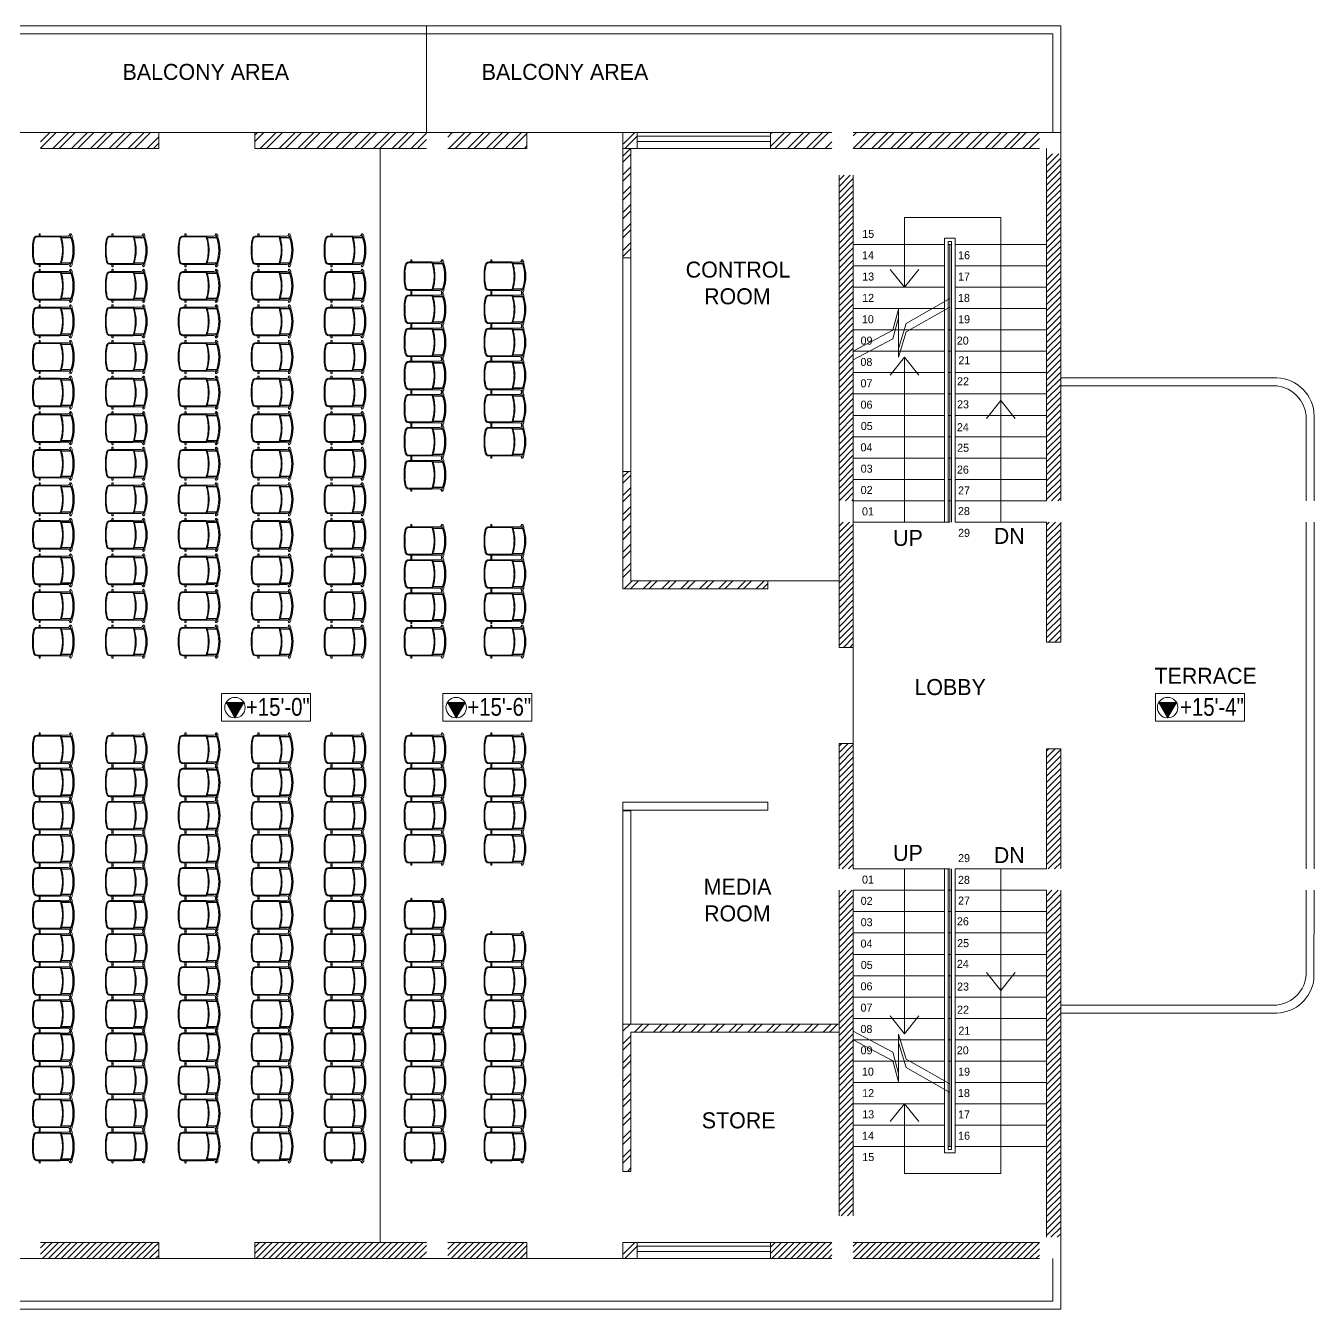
# Model space of a CAD drawing. Extents: x -95606 to 113309, y -42160 to -940.
# Drawn here: x -38401 to -37677, y -20162 to -19440 of the extents above; entities that cross this region are included whole.
import ezdxf

# ---------------------------------------------------------------- set-up
doc = ezdxf.new("R2010")
doc.units = 0
doc.header["$LTSCALE"] = 0.02
doc.header["$MEASUREMENT"] = 0
for name, color, linetype, lineweight in [('Hatch', 252, 'CONTINUOUS', 9), ('RBH DIMENSIONS', 8, 'CONTINUOUS', 15), ('RBH-FURNITURE', 112, 'CONTINUOUS', 15)]:
    doc.layers.add(name, color=color, linetype=linetype, lineweight=lineweight)
doc.styles.add('RBH-225', font='ARIALN.TTF', dxfattribs={"height": 225})
doc.styles.add('RBH-TEXT', font='ARIALN.TTF', dxfattribs={"height": 175})
pattern_1 = [(45, (-39005.208, -20054.234), (-5.3033, 5.3033), []), (45, (-39001.6726, -20054.234), (-5.3033, 5.3033), [])]
pattern_2 = [(45, (-39040.458, -20054.234), (-5.3033, 5.3033), []), (45, (-39036.9226, -20054.234), (-5.3033, 5.3033), [])]
pattern_3 = [(45, (-408331.8298, -522238.5927), (-1.767766953, 1.767766953), [])]
pattern_4 = [(45, (-408331.8298, -520874.7053), (-1.767766953, 1.767766953), [])]
pattern_5 = [(45, (-39005.208, -20678.234), (-5.3033, 5.3033), []), (45, (-39001.6726, -20678.234), (-5.3033, 5.3033), [])]

# ---------------------------------------------------------------- blocks, each defined once
blk = doc.blocks.new('RGR')
at = {"layer": 'RBH-FURNITURE', "color": 253}
for p, q in [((-8.91, 4.13), (-8.91, 4.13)), ((-7.25, 5.44), (-8.03, 5.44)), ((-7.97, 3.23), (-7.97, -1)), ((-7.25, 4.64), (-7.92, 4.64)), ((-7.74, 4.64), (-7.86, 4.64)), ((-7.74, 4.64), (-7.86, 4.64)), ((-7.25, 5.44), (-7.25, -0.21)), ((-7.01, 5.26), (-7.01, -0.2)), ((7.01, 5.26), (7.01, -0.2)), ((7.25, 5.44), (8.03, 5.44)), ((7.25, 5.44), (7.25, -0.21)), ((7.25, 4.64), (7.92, 4.64)), ((7.74, 4.64), (7.86, 4.64)), ((7.74, 4.64), (7.86, 4.64)), ((7.97, 3.23), (7.97, -1)), ((8.91, 4.13), (8.91, 4.13)), ((-8.01, -1.19), (-8.01, -14.23)), ((-7.53, -1.25), (-7.53, -14.23)), ((7.53, -1.25), (7.53, -14.23)), ((8.01, -1.19), (8.01, -14.23)), ((-9.07, -12.41), (-8.01, -12.41)), ((-9.07, -13.13), (-8.01, -13.13)), ((9.07, -12.41), (8.01, -12.41)), ((9.07, -13.13), (8.01, -13.13)), ((-2.36, -16.34), (2.36, -16.34)), ((-2.18, -16.84), (2.18, -16.84))]:
    blk.add_line(p, q, dxfattribs=at)
for centre, radius, start, end in [((-8.89, 4.53), 0.4, 140.54821, 182.39258), ((-8.89, 4.53), 0.4, 179.99999, 323.75624), ((-7.86, 3.74), 1.7, 111.87055, 142.15202), ((-8.87, 3.23), 0.9, 0.00001, 89.99999), ((-7.86, 3.74), 0.9, 90, 142.152), ((-7.86, 3.74), 1.7, 90, 111.87055), ((-8.87, 3.23), 1.7, 41.05981, 56.11299), ((0.25, -26.03), 26.51, 90.53167, 107.37908), ((-8.87, 3.23), 1.7, 17.64719, 41.05981), ((0.25, -26.03), 26.03, 90.54148, 107.24931), ((0, -15.36), 22.02, 70.78397, 109.21603), ((0.24, -17.39), 23.91, 90.57909, 108.25173), ((0.23, -16.12), 22.57, 90.58939, 109.35294), ((0, -16.08), 21.99, 71.41933, 108.58067), ((-0.24, -17.39), 23.91, 71.74827, 89.42091), ((-0.23, -16.12), 22.57, 70.64706, 89.41061), ((-0.25, -26.03), 26.51, 72.62092, 89.46833), ((-0.25, -26.03), 26.03, 72.75069, 89.45852), ((8.87, 3.23), 1.7, 138.94019, 162.35281), ((8.87, 3.23), 1.7, 123.88701, 138.94019), ((7.86, 3.74), 1.7, 68.12945, 90), ((7.86, 3.74), 0.9, 37.848, 90), ((8.87, 3.23), 0.9, 90.00001, 179.99999), ((7.86, 3.74), 1.7, 37.84798, 68.12945), ((8.89, 4.53), 0.4, 216.24376, 0.00001), ((8.89, 4.53), 0.4, 357.60742, 39.45179), ((-7.53, -1.19), 0.48, 107.37908, 179.99999), ((-7.45, -1.25), 0.08, 107.24931, 179.99999), ((-6.73, -0.17), 0.519, 184.98543, 227.78953), ((-6.73, -0.17), 0.279, 186.79957, 277.55648), ((6.73, -0.17), 0.279, 262.44352, 353.20043), ((6.73, -0.17), 0.519, 312.21047, 355.01457), ((7.45, -1.25), 0.08, 0.00001, 72.75069), ((7.53, -1.19), 0.48, 0.00001, 72.62092), ((-8.9, -12.77), 0.4, 115.84193, 244.15807), ((-6.01, -14.23), 2, 179.99994, 257.07687), ((-6.01, -14.23), 1.52, 179.99994, 257.07687), ((6.01, -14.23), 1.52, 282.92313, 0.00006), ((6.01, -14.23), 2, 282.92313, 0.00006), ((8.9, -12.77), 0.4, 295.84193, 64.15807), ((0.23, 12.96), 29.9, 257.07668, 265.36793), ((0.23, 12.96), 29.42, 257.07668, 264.93864), ((-0.23, 12.96), 29.9, 274.63207, 282.92332), ((-0.23, 12.96), 29.42, 275.06136, 282.92332)]:
    blk.add_arc(centre, radius, start, end, dxfattribs=at)
blk = doc.blocks.new('CHAIR')
at = {"layer": 'RBH DIMENSIONS', "rotation": 270}
blk.add_blockref('RGR', (12.16, 0), dxfattribs=at)

msp = doc.modelspace()

# ---------------------------------------------------------------- hatches: boundary and pattern name
at = {"layer": 'Hatch', "ltscale": 0.75}
h = msp.add_hatch(dxfattribs=at)
h.set_pattern_fill('ANSI32', color=253, scale=20)
h.set_pattern_definition(pattern_1)
h.paths.add_polyline_path([(-38326.59, -19500.459), (-38393.09, -19500.459), (-38393.09, -19506.459), (-38326.59, -19506.459)])
h = msp.add_hatch(dxfattribs=at)
h.set_pattern_fill('ANSI32', color=253, scale=20)
h.set_pattern_definition(pattern_1)
h.paths.add_polyline_path([(-38176.09, -19500.459), (-38272.59, -19500.459), (-38272.59, -19506.459), (-38176.09, -19506.459)])
h = msp.add_hatch(dxfattribs=at)
h.set_pattern_fill('ANSI32', color=253, scale=20)
h.set_pattern_definition(pattern_1)
h.paths.add_polyline_path([(-38119.59, -19500.459), (-38164.09, -19500.459), (-38164.09, -19506.459), (-38119.59, -19506.459)])
h = msp.add_hatch(dxfattribs=at)
h.set_pattern_fill('ANSI32', color=253, scale=20)
h.set_pattern_definition(pattern_1)
h.paths.add_polyline_path([(-38057.59, -19506.459), (-38057.59, -19500.459), (-38065.59, -19500.459), (-38065.59, -19506.459)])
h = msp.add_hatch(dxfattribs=at)
h.set_pattern_fill('ANSI32', color=253, scale=20)
h.set_pattern_definition([(45, (-408331.83, -522238.593), (-5.30330086, 5.30330086), []), (45, (-408328.294, -522238.593), (-5.30330086, 5.30330086), [])])
h.paths.add_polyline_path([(-37982.59, -19500.459), (-37982.59, -19506.459), (-37948.09, -19506.459), (-37948.09, -19500.459)])
h.paths.add_polyline_path([(-37982.59, -19506.459), (-37982.59, -19509.459), (-37948.09, -19509.459), (-37948.09, -19506.459)])
h = msp.add_hatch(dxfattribs=at)
h.set_pattern_fill('ANSI32', color=253, scale=20)
h.set_pattern_definition([(45, (-408284.33, -522238.593), (-5.30330086, 5.30330086), []), (45, (-408280.794, -522238.593), (-5.30330086, 5.30330086), [])])
h.paths.add_polyline_path([(-37936.09, -19500.459), (-37936.09, -19506.459), (-37831.487, -19506.459), (-37831.487, -19500.459)])
h.paths.add_polyline_path([(-37936.09, -19506.459), (-37936.09, -19509.459), (-37831.487, -19509.459), (-37831.487, -19506.459)])
h = msp.add_hatch(dxfattribs=at)
h.set_pattern_fill('ANSI32', color=253, scale=20)
h.set_pattern_definition(pattern_1)
h.paths.add_polyline_path([(-38326.59, -19506.459), (-38393.09, -19506.459), (-38393.09, -19509.459), (-38326.59, -19509.459)])
h = msp.add_hatch(dxfattribs=at)
h.set_pattern_fill('ANSI32', color=253, scale=20)
h.set_pattern_definition(pattern_1)
h.paths.add_polyline_path([(-38176.09, -19506.459), (-38272.59, -19506.459), (-38272.59, -19509.459), (-38176.09, -19509.459)])
h = msp.add_hatch(dxfattribs=at)
h.set_pattern_fill('ANSI32', color=253, scale=20)
h.set_pattern_definition(pattern_1)
h.paths.add_polyline_path([(-38119.59, -19506.459), (-38164.09, -19506.459), (-38164.09, -19509.459), (-38119.59, -19509.459)])
h = msp.add_hatch(dxfattribs=at)
h.set_pattern_fill('ANSI32', color=253, scale=20)
h.set_pattern_definition(pattern_1)
h.paths.add_polyline_path([(-38057.59, -19509.459), (-38057.59, -19506.459), (-38065.59, -19506.459), (-38065.59, -19509.459)])
h = msp.add_hatch(dxfattribs=at)
h.set_pattern_fill('ANSI32', color=253, scale=20)
h.set_pattern_definition([(45, (-408367.08, -522238.593), (-5.30330086, 5.30330086), []), (45, (-408363.544, -522238.593), (-5.30330086, 5.30330086), [])])
h.paths.add_polyline_path([(-37984.09, -19752.459), (-38024.34, -19752.459), (-38024.34, -19756.959), (-37984.09, -19756.959)])
h.paths.add_polyline_path([(-38024.34, -19752.459), (-38061.09, -19752.459), (-38061.09, -19713.459), (-38065.59, -19713.459), (-38065.59, -19756.959), (-38024.34, -19756.959)])
h.paths.add_polyline_path([(-38061.09, -19690.959), (-38065.59, -19690.959), (-38065.59, -19713.459), (-38061.09, -19713.459)])
h.paths.add_polyline_path([(-38061.09, -19509.459), (-38065.59, -19509.459), (-38065.59, -19570.959), (-38061.09, -19570.959)])
h = msp.add_hatch(dxfattribs=at)
h.set_pattern_fill('ANSI31', color=253, scale=20)
h.set_pattern_definition(pattern_3)
h.paths.add_polyline_path([(-37819.487, -19642.959), (-37819.487, -19685.715), (-37825.487, -19685.715), (-37825.487, -19512.459), (-37819.487, -19512.459)])
h.paths.add_polyline_path([(-37825.487, -19685.715), (-37827.487, -19685.715), (-37827.487, -19642.959), (-37827.487, -19512.459), (-37825.487, -19512.459)])
h.paths.add_polyline_path([(-37825.487, -19707.459), (-37827.487, -19707.459), (-37827.487, -19685.715), (-37825.487, -19685.715)])
h.paths.add_polyline_path([(-37819.487, -19707.459), (-37825.487, -19707.459), (-37825.487, -19685.715), (-37819.487, -19685.715)])
h.paths.add_polyline_path([(-37819.487, -19786.959), (-37825.487, -19786.959), (-37825.487, -19719.459), (-37819.487, -19719.459)])
h.paths.add_polyline_path([(-37825.487, -19786.959), (-37827.487, -19786.959), (-37827.487, -19719.459), (-37825.487, -19719.459)])
h = msp.add_hatch(dxfattribs=at)
h.set_pattern_fill('ANSI31', color=253, scale=20)
h.set_pattern_definition(pattern_4)
h.paths.add_polyline_path([(-37936.09, -19524.459), (-37942.09, -19524.459), (-37942.09, -19707.459), (-37936.09, -19707.459)])
h.paths.add_polyline_path([(-37942.09, -19524.459), (-37944.09, -19524.459), (-37944.09, -19707.459), (-37942.09, -19707.459)])
h.paths.add_polyline_path([(-37936.09, -19719.459), (-37942.09, -19719.459), (-37942.09, -19789.959), (-37936.09, -19789.959)])
h.paths.add_polyline_path([(-37942.09, -19719.459), (-37944.09, -19719.459), (-37944.09, -19789.959), (-37942.09, -19789.959)])
at = {"layer": 'Hatch'}
h = msp.add_hatch(dxfattribs=at)
h.set_pattern_fill('ANSI31', color=253, scale=4)
h.set_pattern_definition([(45, (-137829.2947, -20649.2584), (-0.3535533906, 0.3535533906), [])])
h.paths.add_polyline_path([(-38278.754, -19820.859), (-38288.718, -19820.859), (-38283.736, -19829.489)])
h = msp.add_hatch(dxfattribs=at)
h.set_pattern_fill('ANSI31', color=253, scale=4)
h.set_pattern_definition([(45, (-137704.8955, -20649.2584), (-0.3535533906, 0.3535533906), [])])
h.paths.add_polyline_path([(-38154.355, -19820.859), (-38164.319, -19820.859), (-38159.337, -19829.489)])
h = msp.add_hatch(dxfattribs=at)
h.set_pattern_fill('ANSI31', color=253, scale=4)
h.set_pattern_definition([(45, (-137304.92456, -20649.2584), (-0.3535533906, 0.3535533906), [])])
h.paths.add_polyline_path([(-37754.384, -19820.859), (-37764.348, -19820.859), (-37759.366, -19829.489)])
at = {"layer": 'Hatch', "ltscale": 0.75}
h = msp.add_hatch(dxfattribs=at)
h.set_pattern_fill('ANSI31', color=253, scale=20)
h.set_pattern_definition(pattern_4)
h.paths.add_polyline_path([(-37936.09, -20109.459), (-37942.09, -20109.459), (-37942.09, -19926.459), (-37936.09, -19926.459)])
h.paths.add_polyline_path([(-37942.09, -20109.459), (-37944.09, -20109.459), (-37944.09, -19926.459), (-37942.09, -19926.459)])
h.paths.add_polyline_path([(-37936.09, -19914.459), (-37942.09, -19914.459), (-37942.09, -19843.959), (-37936.09, -19843.959)])
h.paths.add_polyline_path([(-37942.09, -19914.459), (-37944.09, -19914.459), (-37944.09, -19843.959), (-37942.09, -19843.959)])
h = msp.add_hatch(dxfattribs=at)
h.set_pattern_fill('ANSI31', color=253, scale=20)
h.set_pattern_definition(pattern_3)
h.paths.add_polyline_path([(-37819.487, -19990.959), (-37819.487, -19948.202), (-37825.487, -19948.202), (-37825.487, -20121.459), (-37819.487, -20121.459)])
h.paths.add_polyline_path([(-37825.487, -19948.202), (-37827.487, -19948.202), (-37827.487, -19990.959), (-37827.487, -20121.459), (-37825.487, -20121.459)])
h.paths.add_polyline_path([(-37825.487, -19926.459), (-37827.487, -19926.459), (-37827.487, -19948.202), (-37825.487, -19948.202)])
h.paths.add_polyline_path([(-37819.487, -19926.459), (-37825.487, -19926.459), (-37825.487, -19948.202), (-37819.487, -19948.202)])
h.paths.add_polyline_path([(-37819.487, -19846.959), (-37825.487, -19846.959), (-37825.487, -19914.459), (-37819.487, -19914.459)])
h.paths.add_polyline_path([(-37825.487, -19846.959), (-37827.487, -19846.959), (-37827.487, -19914.459), (-37825.487, -19914.459)])
h = msp.add_hatch(dxfattribs=at)
h.set_pattern_fill('ANSI32', color=253, scale=20)
h.set_pattern_definition(pattern_2)
h.paths.add_polyline_path([(-38024.34, -20001.709), (-38061.09, -20001.709), (-38065.59, -20001.709), (-38065.59, -20084.459), (-38061.09, -20084.459), (-38061.09, -20006.209), (-38024.34, -20006.209)])
h = msp.add_hatch(dxfattribs=at)
h.set_pattern_fill('ANSI32', color=253, scale=20)
h.set_pattern_definition(pattern_2)
h.paths.add_polyline_path([(-37944.09, -20001.709), (-38024.34, -20001.709), (-38024.34, -20006.209), (-37944.09, -20006.209)])
h = msp.add_hatch(dxfattribs=at)
h.set_pattern_fill('ANSI31', color=253, scale=20)
h.set_pattern_definition(pattern_3)
h.paths.add_polyline_path([(-38326.59, -20124.459), (-38393.09, -20124.459), (-38393.09, -20127.459), (-38326.59, -20127.459)])
h = msp.add_hatch(dxfattribs=at)
h.set_pattern_fill('ANSI31', color=253, scale=20)
h.set_pattern_definition(pattern_3)
h.paths.add_polyline_path([(-38326.59, -20127.459), (-38393.09, -20127.459), (-38393.09, -20133.459), (-38326.59, -20133.459)])
h = msp.add_hatch(dxfattribs=at)
h.set_pattern_fill('ANSI31', color=253, scale=20)
h.set_pattern_definition(pattern_3)
h.paths.add_polyline_path([(-38176.09, -20124.459), (-38272.59, -20124.459), (-38272.59, -20127.459), (-38176.09, -20127.459)])
h = msp.add_hatch(dxfattribs=at)
h.set_pattern_fill('ANSI31', color=253, scale=20)
h.set_pattern_definition(pattern_3)
h.paths.add_polyline_path([(-38176.09, -20127.459), (-38272.59, -20127.459), (-38272.59, -20133.459), (-38176.09, -20133.459)])
h = msp.add_hatch(dxfattribs=at)
h.set_pattern_fill('ANSI31', color=253, scale=20)
h.set_pattern_definition(pattern_3)
h.paths.add_polyline_path([(-38119.59, -20124.459), (-38164.09, -20124.459), (-38164.09, -20127.459), (-38119.59, -20127.459)])
h = msp.add_hatch(dxfattribs=at)
h.set_pattern_fill('ANSI31', color=253, scale=20)
h.set_pattern_definition(pattern_3)
h.paths.add_polyline_path([(-38119.59, -20127.459), (-38164.09, -20127.459), (-38164.09, -20133.459), (-38119.59, -20133.459)])
h = msp.add_hatch(dxfattribs=at)
h.set_pattern_fill('ANSI32', color=253, scale=20)
h.set_pattern_definition(pattern_5)
h.paths.add_polyline_path([(-38057.59, -20130.459), (-38057.59, -20124.459), (-38065.59, -20124.459), (-38065.59, -20130.459)])
h = msp.add_hatch(dxfattribs=at)
h.set_pattern_fill('ANSI32', color=253, scale=20)
h.set_pattern_definition(pattern_5)
h.paths.add_polyline_path([(-38057.59, -20133.459), (-38057.59, -20130.459), (-38065.59, -20130.459), (-38065.59, -20133.459)])
h = msp.add_hatch(dxfattribs=at)
h.set_pattern_fill('ANSI31', color=253, scale=20)
h.set_pattern_definition(pattern_3)
h.paths.add_polyline_path([(-37982.59, -20124.459), (-37982.59, -20130.459), (-37948.09, -20130.459), (-37948.09, -20124.459)])
h.paths.add_polyline_path([(-37982.59, -20130.459), (-37982.59, -20133.459), (-37948.09, -20133.459), (-37948.09, -20130.459)])
h = msp.add_hatch(dxfattribs=at)
h.set_pattern_fill('ANSI31', color=253, scale=20)
h.set_pattern_definition(pattern_3)
h.paths.add_polyline_path([(-37831.487, -20124.459), (-37936.09, -20124.459), (-37936.09, -20127.459), (-37831.487, -20127.459)])
h.paths.add_polyline_path([(-37831.487, -20127.459), (-37936.09, -20127.459), (-37936.09, -20133.459), (-37831.487, -20133.459)])

# ---------------------------------------------------------------- linework, layer by layer
at = {"layer": 'Hatch', "color": 253, "ltscale": 0.75}
for p, q in [((-37819.487, -19440.459), (-38823.09, -19440.459)), ((-38176.09, -19444.959), (-38176.09, -19440.459)), ((-37819.487, -19500.459), (-37819.487, -19440.459)), ((-37823.987, -19444.959), (-38818.59, -19444.959)), ((-38176.09, -19500.459), (-38176.09, -19444.959)), ((-37823.987, -19500.459), (-37823.987, -19444.959)), ((-38326.59, -19500.459), (-38479.59, -19500.459)), ((-38326.59, -19500.459), (-38326.59, -19509.459)), ((-38272.59, -19500.459), (-38326.59, -19500.459)), ((-38272.59, -19500.459), (-38272.59, -19509.459)), ((-38119.59, -19500.459), (-38272.59, -19500.459)), ((-38119.59, -19500.459), (-38119.59, -19509.459)), ((-38065.59, -19500.459), (-38119.59, -19500.459)), ((-38065.59, -19500.459), (-38065.59, -19509.459)), ((-37983.09, -19500.459), (-38065.59, -19500.459)), ((-38057.59, -19500.459), (-38057.59, -19509.459)), ((-38057.59, -19500.459), (-37982.59, -19500.459)), ((-37982.59, -19500.459), (-37982.59, -19509.459)), ((-37982.59, -19500.459), (-37948.09, -19500.459)), ((-37908.09, -19500.459), (-37936.09, -19500.459)), ((-37819.487, -19500.459), (-37908.09, -19500.459)), ((-37819.487, -19642.959), (-37819.487, -19500.459)), ((-38057.59, -19502.51), (-37982.59, -19502.51)), ((-38057.59, -19505.533), (-37982.59, -19505.533)), ((-38326.59, -19509.459), (-38393.09, -19509.459)), ((-38176.09, -19509.459), (-38272.59, -19509.459)), ((-38202.09, -19509.459), (-38202.09, -20124.459)), ((-38119.59, -19509.459), (-38164.09, -19509.459)), ((-38023.09, -19509.459), (-38065.59, -19509.459)), ((-38061.09, -19509.459), (-38061.09, -19752.459)), ((-38057.59, -19509.459), (-37982.59, -19509.459)), ((-37982.59, -19509.459), (-37948.09, -19509.459)), ((-37831.487, -19509.459), (-37936.09, -19509.459)), ((-37827.487, -19642.959), (-37827.487, -19509.459)), ((-37944.09, -19524.459), (-37944.09, -19789.959)), ((-37936.09, -19524.459), (-37936.09, -19789.959)), ((-38065.59, -19570.959), (-38061.09, -19570.959)), ((-37907.304, -19587.459), (-37915.362, -19577.431)), ((-37907.304, -19587.459), (-37899.246, -19577.431)), ((-37907.331, -19626.799), (-37907.331, -19719.459)), ((-37697.937, -19638.459), (-37819.487, -19638.459)), ((-37827.487, -19642.959), (-37827.487, -19707.459)), ((-37697.713, -19642.959), (-37819.487, -19642.959)), ((-37819.487, -19642.959), (-37819.487, -19707.459)), ((-37681.437, -19707.459), (-37681.437, -19659.623)), ((-37676.937, -19707.459), (-37676.937, -19659.86)), ((-38065.59, -19690.959), (-38061.09, -19690.959)), ((-37827.487, -19719.459), (-37827.487, -19786.959)), ((-37819.487, -19719.459), (-37819.487, -19786.959)), ((-37681.437, -19914.459), (-37681.437, -19719.459)), ((-37676.937, -19914.459), (-37676.937, -19719.459)), ((-38025.84, -19752.459), (-37944.09, -19752.459)), ((-37984.09, -19752.459), (-37984.09, -19756.959)), ((-37944.09, -19789.959), (-37936.09, -19789.959)), ((-37936.09, -19789.959), (-37936.09, -19843.959)), ((-37827.487, -19786.959), (-37819.487, -19786.959)), ((-37944.09, -19843.959), (-37936.09, -19843.959)), ((-37944.09, -19843.959), (-37944.09, -19914.459)), ((-37936.09, -19843.959), (-37936.09, -19914.459)), ((-37827.487, -19846.959), (-37827.487, -19914.459)), ((-37827.487, -19846.959), (-37819.487, -19846.959)), ((-37819.487, -19846.959), (-37819.487, -19914.459)), ((-37819.487, -19846.959), (-37819.487, -19914.459)), ((-37984.09, -19881.459), (-37984.09, -19876.959)), ((-38061.09, -19881.459), (-38065.59, -19881.459)), ((-37907.331, -20007.118), (-37907.331, -19914.459)), ((-37944.09, -19926.459), (-37944.09, -20109.459)), ((-37936.09, -19926.459), (-37936.09, -20109.459)), ((-37827.487, -19990.959), (-37827.487, -19926.459)), ((-37819.487, -19990.959), (-37819.487, -19926.459)), ((-37681.437, -19926.459), (-37681.437, -19973.859)), ((-37676.937, -19926.459), (-37677.092, -19976.373)), ((-37827.487, -19990.959), (-37827.487, -20121.459)), ((-37697.943, -19990.959), (-37819.487, -19990.959)), ((-37819.487, -19990.959), (-37819.487, -20133.459)), ((-37725.487, -19995.459), (-37819.487, -19995.459)), ((-37698.487, -19995.459), (-37725.487, -19995.459)), ((-38061.09, -20001.709), (-38065.59, -20001.709)), ((-38061.09, -20001.709), (-37944.09, -20001.709)), ((-38061.09, -20006.209), (-37944.09, -20006.209)), ((-37907.304, -20046.459), (-37915.362, -20056.486)), ((-37907.304, -20046.459), (-37899.246, -20056.486)), ((-38061.09, -20084.459), (-38065.59, -20084.459)), ((-38326.59, -20124.459), (-38393.09, -20124.459)), ((-38326.59, -20133.459), (-38326.59, -20124.459)), ((-38176.09, -20124.459), (-38272.59, -20124.459)), ((-38272.59, -20133.459), (-38272.59, -20124.459)), ((-38119.59, -20124.459), (-38164.09, -20124.459)), ((-38119.59, -20133.459), (-38119.59, -20124.459)), ((-38057.59, -20124.459), (-38065.59, -20124.459)), ((-38065.59, -20133.459), (-38065.59, -20124.459)), ((-38057.59, -20124.459), (-38057.59, -20133.459)), ((-38057.59, -20124.459), (-37982.59, -20124.459)), ((-38057.59, -20126.51), (-37982.59, -20126.51)), ((-38057.59, -20129.533), (-37982.59, -20129.533)), ((-37982.59, -20124.459), (-37982.59, -20133.459)), ((-37982.59, -20124.459), (-37948.09, -20124.459)), ((-37831.487, -20124.459), (-37936.09, -20124.459)), ((-38326.59, -20133.459), (-38479.59, -20133.459)), ((-38272.59, -20133.459), (-38326.59, -20133.459)), ((-38119.59, -20133.459), (-38272.59, -20133.459)), ((-38065.59, -20133.459), (-38119.59, -20133.459)), ((-38057.59, -20133.459), (-38065.59, -20133.459)), ((-38057.59, -20133.459), (-37982.59, -20133.459)), ((-37982.59, -20133.459), (-37948.09, -20133.459)), ((-37831.487, -20133.459), (-37936.09, -20133.459)), ((-37823.987, -20133.459), (-37823.987, -20157.459)), ((-37819.487, -20133.459), (-37819.487, -20161.959)), ((-37823.987, -20157.459), (-39267.09, -20157.459)), ((-37819.487, -20161.959), (-39271.59, -20161.959))]:
    msp.add_line(p, q, dxfattribs=at)
at = {"layer": 'Hatch', "color": 253, "ltscale": 5}
for p, q in [((-37884.788, -19563.459), (-37936.09, -19563.459)), ((-37884.788, -19559.812), (-37884.788, -19719.459)), ((-37878.788, -19559.812), (-37884.788, -19559.812)), ((-37882.788, -19561.812), (-37882.788, -19719.459)), ((-37880.788, -19561.812), (-37882.788, -19561.812)), ((-37881.788, -19563.459), (-37882.788, -19563.459)), ((-37881.788, -19563.459), (-37881.788, -19659.459)), ((-37881.788, -19563.459), (-37880.788, -19563.459)), ((-37880.788, -19561.812), (-37880.788, -19719.459)), ((-37878.788, -19559.812), (-37878.788, -19719.459)), ((-37827.487, -19563.459), (-37878.788, -19563.459)), ((-37884.788, -19575.459), (-37936.09, -19575.459)), ((-37827.487, -19575.459), (-37878.788, -19575.459)), ((-37884.788, -19587.459), (-37936.09, -19587.459)), ((-37827.487, -19587.459), (-37878.788, -19587.459)), ((-37884.788, -19599.459), (-37936.09, -19599.459)), ((-37881.788, -19599.459), (-37881.788, -19719.459)), ((-37881.788, -19599.459), (-37881.788, -19659.459)), ((-37827.487, -19599.459), (-37878.788, -19599.459)), ((-37884.788, -19611.459), (-37936.09, -19611.459)), ((-37880.788, -19611.459), (-37882.788, -19611.459)), ((-37827.487, -19611.459), (-37878.788, -19611.459)), ((-37884.788, -19623.459), (-37936.09, -19623.459)), ((-37880.788, -19623.459), (-37882.788, -19623.459)), ((-37827.487, -19623.459), (-37878.788, -19623.459)), ((-37884.788, -19635.459), (-37936.09, -19635.459)), ((-37880.788, -19635.459), (-37882.788, -19635.459)), ((-37827.487, -19635.459), (-37878.788, -19635.459)), ((-37884.788, -19647.459), (-37936.09, -19647.459)), ((-37880.788, -19647.459), (-37882.788, -19647.459)), ((-37827.487, -19647.459), (-37878.788, -19647.459)), ((-37884.788, -19659.459), (-37936.09, -19659.459)), ((-37881.788, -19659.459), (-37882.788, -19659.459)), ((-37881.788, -19719.459), (-37881.788, -19659.459)), ((-37881.788, -19659.459), (-37880.788, -19659.459)), ((-37827.487, -19659.459), (-37878.788, -19659.459)), ((-37884.788, -19671.459), (-37936.09, -19671.459)), ((-37881.788, -19671.459), (-37882.788, -19671.459)), ((-37881.788, -19671.459), (-37880.788, -19671.459)), ((-37827.487, -19671.459), (-37878.788, -19671.459)), ((-37884.788, -19683.459), (-37936.09, -19683.459)), ((-37881.788, -19683.459), (-37882.788, -19683.459)), ((-37881.788, -19683.459), (-37880.788, -19683.459)), ((-37827.487, -19683.459), (-37878.788, -19683.459)), ((-37884.788, -19695.459), (-37936.09, -19695.459)), ((-37881.788, -19695.459), (-37882.788, -19695.459)), ((-37881.788, -19695.459), (-37880.788, -19695.459)), ((-37827.487, -19695.459), (-37878.788, -19695.459)), ((-37884.788, -19707.459), (-37936.09, -19707.459)), ((-37881.788, -19707.459), (-37882.788, -19707.459)), ((-37881.788, -19707.459), (-37880.788, -19707.459)), ((-37827.487, -19707.459), (-37878.788, -19707.459)), ((-37881.788, -19719.459), (-37936.09, -19719.459)), ((-37827.487, -19719.459), (-37878.788, -19719.459)), ((-37881.788, -19914.459), (-37936.09, -19914.459)), ((-37884.788, -20074.106), (-37884.788, -19914.459)), ((-37882.788, -20072.106), (-37882.788, -19914.459)), ((-37881.788, -20034.459), (-37881.788, -19914.459)), ((-37881.788, -19914.459), (-37881.788, -19974.459)), ((-37880.788, -20072.106), (-37880.788, -19914.459)), ((-37878.788, -20074.106), (-37878.788, -19914.459)), ((-37827.487, -19914.459), (-37878.788, -19914.459)), ((-37884.788, -19926.459), (-37936.09, -19926.459)), ((-37881.788, -19926.459), (-37882.788, -19926.459)), ((-37881.788, -19926.459), (-37880.788, -19926.459)), ((-37827.487, -19926.459), (-37878.788, -19926.459)), ((-37884.788, -19938.459), (-37936.09, -19938.459)), ((-37881.788, -19938.459), (-37882.788, -19938.459)), ((-37881.788, -19938.459), (-37880.788, -19938.459)), ((-37827.487, -19938.459), (-37878.788, -19938.459)), ((-37884.788, -19950.459), (-37936.09, -19950.459)), ((-37881.788, -19950.459), (-37882.788, -19950.459)), ((-37881.788, -19950.459), (-37880.788, -19950.459)), ((-37827.487, -19950.459), (-37878.788, -19950.459)), ((-37884.788, -19962.459), (-37936.09, -19962.459)), ((-37881.788, -19962.459), (-37882.788, -19962.459)), ((-37881.788, -19962.459), (-37880.788, -19962.459)), ((-37827.487, -19962.459), (-37878.788, -19962.459)), ((-37884.788, -19974.459), (-37936.09, -19974.459)), ((-37881.788, -19974.459), (-37882.788, -19974.459)), ((-37881.788, -20034.459), (-37881.788, -19974.459)), ((-37881.788, -20070.459), (-37881.788, -19974.459)), ((-37881.788, -19974.459), (-37880.788, -19974.459)), ((-37827.487, -19974.459), (-37878.788, -19974.459)), ((-37884.788, -19986.459), (-37936.09, -19986.459)), ((-37880.788, -19986.459), (-37882.788, -19986.459)), ((-37827.487, -19986.459), (-37878.788, -19986.459)), ((-37884.788, -19998.459), (-37936.09, -19998.459)), ((-37880.788, -19998.459), (-37882.788, -19998.459)), ((-37827.487, -19998.459), (-37878.788, -19998.459)), ((-37884.788, -20010.459), (-37936.09, -20010.459)), ((-37880.788, -20010.459), (-37882.788, -20010.459)), ((-37827.487, -20010.459), (-37878.788, -20010.459)), ((-37884.788, -20022.459), (-37936.09, -20022.459)), ((-37880.788, -20022.459), (-37882.788, -20022.459)), ((-37827.487, -20022.459), (-37878.788, -20022.459)), ((-37884.788, -20034.459), (-37936.09, -20034.459)), ((-37827.487, -20034.459), (-37878.788, -20034.459)), ((-37884.788, -20046.459), (-37936.09, -20046.459)), ((-37827.487, -20046.459), (-37878.788, -20046.459)), ((-37884.788, -20058.459), (-37936.09, -20058.459)), ((-37827.487, -20058.459), (-37878.788, -20058.459)), ((-37884.788, -20070.459), (-37936.09, -20070.459)), ((-37881.788, -20070.459), (-37882.788, -20070.459)), ((-37880.788, -20072.106), (-37882.788, -20072.106)), ((-37881.788, -20070.459), (-37880.788, -20070.459)), ((-37827.487, -20070.459), (-37878.788, -20070.459)), ((-37878.788, -20074.106), (-37884.788, -20074.106))]:
    msp.add_line(p, q, dxfattribs=at)
at = {"layer": 'Hatch', "color": 253, "ltscale": 0.75}
for points in [[(-38065.59, -19509.459), (-38065.59, -19570.959)], [(-38061.09, -19570.959), (-38061.09, -19509.459)], [(-37907.304, -19587.459), (-37907.304, -19574.152), (-37907.304, -19548.181), (-37853.102, -19548.181), (-37853.153, -19719.459)], [(-38065.59, -19570.959), (-38061.09, -19570.959)], [(-37915.39, -19636.827), (-37907.331, -19626.799), (-37899.273, -19636.827)], [(-37861.211, -19661.201), (-37853.153, -19651.174), (-37845.095, -19661.201)], [(-38065.59, -19690.959), (-38065.59, -19756.959), (-37984.09, -19756.959)], [(-38061.09, -19690.959), (-38065.59, -19690.959)], [(-37984.09, -19752.459), (-38061.09, -19752.459), (-38061.09, -19690.959)], [(-38065.59, -19881.459), (-38065.59, -19876.959), (-37984.09, -19876.959)], [(-37984.09, -19881.459), (-38061.09, -19881.459)], [(-37907.304, -20046.459), (-37907.304, -20059.765), (-37907.304, -20085.736), (-37853.102, -20085.736), (-37853.153, -19914.459)], [(-37861.211, -19972.717), (-37853.153, -19982.744), (-37845.095, -19972.717)], [(-37915.39, -19997.091), (-37907.331, -20007.118), (-37899.273, -19997.091)], [(-38065.59, -20084.459), (-38065.59, -20001.709)], [(-38061.09, -20006.209), (-38061.09, -20084.459)]]:
    msp.add_lwpolyline(points, dxfattribs=at)
for points in [[(-38065.59, -19570.959), (-38061.09, -19570.959), (-38061.09, -19690.959), (-38065.59, -19690.959)], [(-38065.59, -19881.709), (-38061.09, -19881.709), (-38061.09, -20001.709), (-38065.59, -20001.709)]]:
    msp.add_lwpolyline(points, close=True, dxfattribs=at)
at = {"layer": 'Hatch', "color": 253}
for points in [[(-37881.788, -19593.785), (-37906.345, -19607.787), (-37910.59, -19621.859), (-37910.59, -19599.733), (-37913.946, -19611.649), (-37936.09, -19623.459)], [(-37881.788, -19598.601), (-37906.345, -19612.603), (-37910.59, -19626.675), (-37910.59, -19604.55), (-37913.946, -19616.465), (-37936.09, -19628.275)], [(-37881.788, -20035.316), (-37906.345, -20021.314), (-37910.59, -20007.242), (-37910.59, -20029.367), (-37913.946, -20017.452), (-37936.09, -20005.642)], [(-37881.788, -20040.133), (-37906.345, -20026.131), (-37910.59, -20012.059), (-37910.59, -20034.184), (-37913.946, -20022.269), (-37936.09, -20010.459)]]:
    msp.add_lwpolyline(points, dxfattribs=at)
at = {"layer": 'Hatch', "color": 253, "ltscale": 0.75}
for points in [[(-37703.937, -19638.459), (-37697.937, -19638.459, -0.4008781), (-37676.937, -19659.86)], [(-37704.063, -19642.959), (-37697.713, -19642.959, -0.3461163), (-37681.437, -19659.623, -0.4142136)], [(-37703.975, -19990.959), (-37697.943, -19990.959, 0.3594271), (-37681.437, -19973.859, 0.4142136)], [(-37703.937, -19995.459), (-37697.937, -19995.459, 0.3701515), (-37677.092, -19976.373)]]:
    msp.add_lwpolyline(points, format="xyb", dxfattribs=at)
at = {"layer": 'Hatch', "color": 253}
for points in [[(-38241.233, -19831.434), (-38291.346, -19831.434), (-38291.346, -19815.782), (-38241.233, -19815.782)], [(-38116.744, -19831.434), (-38166.858, -19831.434), (-38166.858, -19815.782), (-38116.744, -19815.782)], [(-37716.057, -19831.434), (-37766.17, -19831.434), (-37766.17, -19815.782), (-37716.057, -19815.782)], [(-38283.736, -19829.489), (-38278.754, -19820.859), (-38288.718, -19820.859)], [(-38159.337, -19829.489), (-38154.355, -19820.859), (-38164.319, -19820.859)], [(-37759.366, -19829.489), (-37754.384, -19820.859), (-37764.348, -19820.859)]]:
    msp.add_lwpolyline(points, close=True, dxfattribs=at)
for centre in [(-38283.736, -19823.736), (-38159.337, -19823.736), (-37759.366, -19823.736)]:
    msp.add_circle(centre, 5.754, dxfattribs=at)

# ---------------------------------------------------------------- block references
for p in [(-38392.906, -19566.659), (-38351.906, -19566.659), (-38310.906, -19566.659), (-38269.906, -19566.659), (-38228.906, -19566.659), (-38392.906, -19586.659), (-38351.906, -19586.659), (-38310.906, -19586.659), (-38269.906, -19586.659), (-38228.906, -19586.659), (-38392.906, -19606.659), (-38351.906, -19606.659), (-38310.906, -19606.659), (-38269.906, -19606.659), (-38228.906, -19606.659), (-38392.906, -19626.659), (-38351.906, -19626.659), (-38310.906, -19626.659), (-38269.906, -19626.659), (-38228.906, -19626.659), (-38392.906, -19646.659), (-38351.906, -19646.659), (-38310.906, -19646.659), (-38269.906, -19646.659), (-38228.906, -19646.659), (-38392.906, -19666.659), (-38351.906, -19666.659), (-38310.906, -19666.659), (-38269.906, -19666.659), (-38228.906, -19666.659), (-38392.906, -19686.659), (-38351.906, -19686.659), (-38310.906, -19686.659), (-38269.906, -19686.659), (-38228.906, -19686.659), (-38392.906, -19706.659), (-38351.906, -19706.659), (-38310.906, -19706.659), (-38269.906, -19706.659), (-38228.906, -19706.659), (-38392.906, -19726.659), (-38351.906, -19726.659), (-38310.906, -19726.659), (-38269.906, -19726.659), (-38228.906, -19726.659), (-38392.906, -19746.659), (-38351.906, -19746.659), (-38310.906, -19746.659), (-38269.906, -19746.659), (-38228.906, -19746.659), (-38392.906, -19766.659), (-38351.906, -19766.659), (-38310.906, -19766.659), (-38269.906, -19766.659), (-38228.906, -19766.659), (-38392.906, -19786.659), (-38351.906, -19786.659), (-38310.906, -19786.659), (-38269.906, -19786.659), (-38228.906, -19786.659), (-38183.946, -19786.659), (-38138.987, -19786.659), (-38392.906, -19847.259), (-38351.906, -19847.259), (-38310.906, -19847.259), (-38269.906, -19847.259), (-38228.906, -19847.259), (-38183.946, -19847.259), (-38138.987, -19847.259), (-38392.906, -19865.859), (-38351.906, -19865.859), (-38310.906, -19865.859), (-38269.906, -19865.859), (-38228.906, -19865.859), (-38183.947, -19865.859), (-38138.987, -19865.859), (-38392.906, -19884.459), (-38351.906, -19884.459), (-38310.906, -19884.459), (-38269.906, -19884.459), (-38228.906, -19884.459), (-38183.947, -19884.459), (-38138.987, -19884.459), (-38392.906, -19903.059), (-38351.906, -19903.059), (-38310.906, -19903.059), (-38269.906, -19903.059), (-38228.906, -19903.059), (-38183.947, -19903.059), (-38138.987, -19903.059), (-38392.906, -19921.659), (-38351.906, -19921.659), (-38310.906, -19921.659), (-38269.906, -19921.659), (-38228.906, -19921.659), (-38392.906, -19940.259), (-38351.906, -19940.259), (-38310.906, -19940.259), (-38269.906, -19940.259), (-38228.906, -19940.259), (-38183.947, -19940.259), (-38392.906, -19958.859), (-38351.906, -19958.859), (-38310.906, -19958.859), (-38269.906, -19958.859), (-38228.906, -19958.859), (-38183.947, -19958.859), (-38138.987, -19958.859), (-38392.906, -19977.459), (-38351.906, -19977.459), (-38310.906, -19977.459), (-38269.906, -19977.459), (-38228.906, -19977.459), (-38183.947, -19977.459), (-38138.987, -19977.459), (-38392.906, -19996.059), (-38351.906, -19996.059), (-38310.906, -19996.059), (-38269.906, -19996.059), (-38228.906, -19996.059), (-38183.947, -19996.059), (-38138.987, -19996.059), (-38392.906, -20014.659), (-38351.906, -20014.659), (-38310.906, -20014.659), (-38269.906, -20014.659), (-38228.906, -20014.659), (-38183.947, -20014.659), (-38138.987, -20014.659), (-38392.906, -20033.259), (-38351.906, -20033.259), (-38310.906, -20033.259), (-38269.906, -20033.259), (-38228.906, -20033.259), (-38183.947, -20033.259), (-38138.987, -20033.259), (-38392.906, -20051.859), (-38351.906, -20051.859), (-38310.906, -20051.859), (-38269.906, -20051.859), (-38228.906, -20051.859), (-38183.947, -20051.859), (-38138.987, -20051.859), (-38392.906, -20070.459), (-38351.906, -20070.459), (-38310.906, -20070.459), (-38269.906, -20070.459), (-38228.906, -20070.459), (-38183.947, -20070.459), (-38138.987, -20070.459)]:
    msp.add_blockref('CHAIR', p, dxfattribs=at)
at = {"layer": 'Hatch', "color": 253, "xscale": -1, "rotation": 180}
for p in [(-38183.947, -19581.259), (-38138.987, -19581.259), (-38183.947, -19599.859), (-38138.987, -19599.859), (-38183.947, -19618.459), (-38138.987, -19618.459), (-38183.947, -19637.059), (-38138.987, -19637.059), (-38183.947, -19655.659), (-38138.987, -19655.659), (-38183.947, -19674.259), (-38138.987, -19674.259), (-38183.947, -19692.859), (-38183.947, -19730.059), (-38138.987, -19730.059), (-38183.947, -19748.659), (-38138.987, -19748.659), (-38183.947, -19767.259), (-38138.987, -19767.259)]:
    msp.add_blockref('CHAIR', p, dxfattribs=at)

# ---------------------------------------------------------------- texts
at = {"layer": 'Hatch', "color": 253}
for s, width, gutter_width, insert, char_height, attachment_point, style in [('\\pi46.595;{\\fStylus BT|b0|i0|c0|p34;BALCONY AREA }', 186.24686, 1, (-38393.536, -19461.877), 9, 1, 'RBH-225'), ('\\pi46.595;{\\fStylus BT|b0|i0|c0|p34;BALCONY AREA }', 186.24686, 1, (-38191.578, -19461.877), 9, 1, 'RBH-225'), ('\\pi32.207;{\\fStylus BT|b0|i0|c0|p34;15}', 70.71517, 1, (-37963.243, -19555.19), 4.5, 1, 'RBH-225'), ('\\pi6.2459;{\\fStylus BT|b0|i0|c0|p34;CONTROL \\P\\pi16.59;ROOM}', 70.71517, 1, (-38036.565, -19573.027), 9, 1, 'RBH-225'), ('\\pi32.081;{\\fStylus BT|b0|i0|c0|p34;14}', 70.71517, 1, (-37963.243, -19567.19), 4.5, 1, 'RBH-225'), ('\\pi32.095;{\\fStylus BT|b0|i0|c0|p34;16}', 70.71517, 1, (-37909.243, -19567.19), 4.5, 1, 'RBH-225'), ('\\pi32.169;{\\fStylus BT|b0|i0|c0|p34;13}', 70.71517, 1, (-37963.243, -19579.19), 4.5, 1, 'RBH-225'), ('\\pi32.065;{\\fStylus BT|b0|i0|c0|p34;17}', 70.71517, 1, (-37909.243, -19579.19), 4.5, 1, 'RBH-225'), ('\\pi32.156;{\\fStylus BT|b0|i0|c0|p34;12}', 70.71517, 1, (-37963.243, -19591.19), 4.5, 1, 'RBH-225'), ('\\pi32.024;{\\fStylus BT|b0|i0|c0|p34;18}', 70.71517, 1, (-37909.243, -19591.19), 4.5, 1, 'RBH-225'), ('\\pi32.001;{\\fStylus BT|b0|i0|c0|p34;10}', 70.71517, 1, (-37963.243, -19603.19), 4.5, 1, 'RBH-225'), ('\\pi32.103;{\\fStylus BT|b0|i0|c0|p34;19}', 70.71517, 1, (-37909.243, -19603.19), 4.5, 1, 'RBH-225'), ('\\pi31.256;{\\fStylus BT|b0|i0|c0|p34;09}', 70.71517, 1, (-37963.243, -19615.19), 4.5, 1, 'RBH-225'), ('\\pi31.34;{\\fStylus BT|b0|i0|c0|p34;20}', 70.71517, 1, (-37909.237, -19615.19), 4.5, 1, 'RBH-225'), ('\\pi31.177;{\\fStylus BT|b0|i0|c0|p34;08}', 70.71517, 1, (-37963.243, -19627.19), 4.5, 1, 'RBH-225'), ('\\pi32.244;{\\fStylus BT|b0|i0|c0|p34;21}', 70.71517, 1, (-37909.243, -19626.28), 4.5, 1, 'RBH-225'), ('\\pi31.495;{\\fStylus BT|b0|i0|c0|p34;22}', 70.71517, 1, (-37909.243, -19638.074), 4.5, 1, 'RBH-225'), ('\\pi31.218;{\\fStylus BT|b0|i0|c0|p34;07}', 70.71517, 1, (-37963.243, -19639.19), 4.5, 1, 'RBH-225'), ('\\pi31.248;{\\fStylus BT|b0|i0|c0|p34;06}', 70.71517, 1, (-37963.243, -19651.19), 4.5, 1, 'RBH-225'), ('\\pi31.508;{\\fStylus BT|b0|i0|c0|p34;23}', 70.71517, 1, (-37909.243, -19651.025), 4.5, 1, 'RBH-225'), ('\\pi31.36;{\\fStylus BT|b0|i0|c0|p34;05}', 70.71517, 1, (-37963.243, -19663.19), 4.5, 1, 'RBH-225'), ('\\pi31.421;{\\fStylus BT|b0|i0|c0|p34;24}', 70.71517, 1, (-37909.243, -19663.866), 4.5, 1, 'RBH-225'), ('\\pi31.235;{\\fStylus BT|b0|i0|c0|p34;04}', 70.71517, 1, (-37963.243, -19675.19), 4.5, 1, 'RBH-225'), ('\\pi31.546;{\\fStylus BT|b0|i0|c0|p34;25}', 70.71517, 1, (-37909.243, -19675.432), 4.5, 1, 'RBH-225'), ('\\pi31.322;{\\fStylus BT|b0|i0|c0|p34;03}', 70.71517, 1, (-37963.243, -19687.19), 4.5, 1, 'RBH-225'), ('\\pi31.434;{\\fStylus BT|b0|i0|c0|p34;26}', 70.71517, 1, (-37909.243, -19687.734), 4.5, 1, 'RBH-225'), ('\\pi31.309;{\\fStylus BT|b0|i0|c0|p34;02}', 70.71517, 1, (-37963.243, -19699.19), 4.5, 1, 'RBH-225'), ('\\pi31.404;{\\fStylus BT|b0|i0|c0|p34;27}', 70.71517, 1, (-37908.591, -19699.432), 4.5, 1, 'RBH-225'), ('\\pi31.363;{\\fStylus BT|b0|i0|c0|p34;28}', 70.71517, 1, (-37908.591, -19711.018), 4.5, 1, 'RBH-225'), ('\\pi32.058;{\\fStylus BT|b0|i0|c0|p34;01}', 70.71517, 1, (-37963.243, -19711.19), 4.5, 1, 'RBH-225'), ('\\pi27.936;{\\fStylus BT|b0|i0|c0|p34;UP}', 70.71517, 1, (-37941.654, -19723.873), 9, 1, 'RBH-225'), ('\\pi31.442;{\\fStylus BT|b0|i0|c0|p34;29}', 70.71517, 1, (-37908.591, -19723.25), 4.5, 1, 'RBH-225'), ('\\pi27.682;{\\fStylus BT|b0|i0|c0|p34;DN}', 70.71517, 1, (-37884.781, -19722.743), 9, 1, 'RBH-225'), ('\\pi8.3115;{\\fStylus BT|b0|i0|c0|p34;TERRACE}', 70.71517, 1, (-37775.073, -19801.364), 9, 1, 'RBH-225'), ('\\pi15.397;{\\fStylus BT|b0|i0|c0|p34;LOBBY }', 70.71517, 1, (-37917.106, -19807.688), 9, 1, 'RBH-225'), (' +15\'-0" ', 754.00156, 280, (-38280.754, -19818.361), 10, 1, 'RBH-TEXT'), (' +15\'-6" ', 754.00156, 280, (-38156.266, -19818.361), 10, 1, 'RBH-TEXT'), (' +15\'-4" ', 754.00156, 280, (-37755.578, -19818.361), 10, 1, 'RBH-TEXT'), ('\\pi27.936;{\\fStylus BT|b0|i0|c0|p34;UP}', 70.71517, 1, (-37941.654, -19910.045), 9, 7, 'RBH-225'), ('\\pi31.442;{\\fStylus BT|b0|i0|c0|p34;29}', 70.71517, 1, (-37908.591, -19910.667), 4.5, 7, 'RBH-225'), ('\\pi27.682;{\\fStylus BT|b0|i0|c0|p34;DN}', 70.71517, 1, (-37884.781, -19911.174), 9, 7, 'RBH-225'), ('\\pi16.35;{\\fStylus BT|b0|i0|c0|p34;MEDIA \\P\\pi16.59;ROOM}', 70.71517, 1, (-38036.565, -19919.937), 9, 1, 'RBH-225'), ('\\pi32.058;{\\fStylus BT|b0|i0|c0|p34;01}', 70.71517, 1, (-37963.243, -19922.727), 4.5, 7, 'RBH-225'), ('\\pi31.363;{\\fStylus BT|b0|i0|c0|p34;28}', 70.71517, 1, (-37908.591, -19922.899), 4.5, 7, 'RBH-225'), ('\\pi31.309;{\\fStylus BT|b0|i0|c0|p34;02}', 70.71517, 1, (-37963.243, -19934.727), 4.5, 7, 'RBH-225'), ('\\pi31.404;{\\fStylus BT|b0|i0|c0|p34;27}', 70.71517, 1, (-37908.591, -19934.485), 4.5, 7, 'RBH-225'), ('\\pi31.322;{\\fStylus BT|b0|i0|c0|p34;03}', 70.71517, 1, (-37963.243, -19946.727), 4.5, 7, 'RBH-225'), ('\\pi31.434;{\\fStylus BT|b0|i0|c0|p34;26}', 70.71517, 1, (-37909.243, -19946.184), 4.5, 7, 'RBH-225'), ('\\pi31.235;{\\fStylus BT|b0|i0|c0|p34;04}', 70.71517, 1, (-37963.243, -19958.727), 4.5, 7, 'RBH-225'), ('\\pi31.546;{\\fStylus BT|b0|i0|c0|p34;25}', 70.71517, 1, (-37909.243, -19958.485), 4.5, 7, 'RBH-225'), ('\\pi31.36;{\\fStylus BT|b0|i0|c0|p34;05}', 70.71517, 1, (-37963.243, -19970.727), 4.5, 7, 'RBH-225'), ('\\pi31.421;{\\fStylus BT|b0|i0|c0|p34;24}', 70.71517, 1, (-37909.243, -19970.051), 4.5, 7, 'RBH-225'), ('\\pi31.248;{\\fStylus BT|b0|i0|c0|p34;06}', 70.71517, 1, (-37963.243, -19982.727), 4.5, 7, 'RBH-225'), ('\\pi31.508;{\\fStylus BT|b0|i0|c0|p34;23}', 70.71517, 1, (-37909.243, -19982.893), 4.5, 7, 'RBH-225'), ('\\pi31.218;{\\fStylus BT|b0|i0|c0|p34;07}', 70.71517, 1, (-37963.243, -19994.727), 4.5, 7, 'RBH-225'), ('\\pi31.495;{\\fStylus BT|b0|i0|c0|p34;22}', 70.71517, 1, (-37909.243, -19995.843), 4.5, 7, 'RBH-225'), ('\\pi31.177;{\\fStylus BT|b0|i0|c0|p34;08}', 70.71517, 1, (-37963.243, -20006.727), 4.5, 7, 'RBH-225'), ('\\pi32.244;{\\fStylus BT|b0|i0|c0|p34;21}', 70.71517, 1, (-37909.243, -20007.638), 4.5, 7, 'RBH-225'), ('\\pi31.256;{\\fStylus BT|b0|i0|c0|p34;09}', 70.71517, 1, (-37963.243, -20018.727), 4.5, 7, 'RBH-225'), ('\\pi31.34;{\\fStylus BT|b0|i0|c0|p34;20}', 70.71517, 1, (-37909.237, -20018.727), 4.5, 7, 'RBH-225'), ('\\pi32.001;{\\fStylus BT|b0|i0|c0|p34;10}', 70.71517, 1, (-37963.243, -20030.727), 4.5, 7, 'RBH-225'), ('\\pi32.103;{\\fStylus BT|b0|i0|c0|p34;19}', 70.71517, 1, (-37909.243, -20030.727), 4.5, 7, 'RBH-225'), ('\\pi32.156;{\\fStylus BT|b0|i0|c0|p34;12}', 70.71517, 1, (-37963.243, -20042.727), 4.5, 7, 'RBH-225'), ('\\pi32.024;{\\fStylus BT|b0|i0|c0|p34;18}', 70.71517, 1, (-37909.243, -20042.727), 4.5, 7, 'RBH-225'), ('\\pi15.282;{\\fStylus BT|b0|i0|c0|p34;STORE}', 70.71517, 1, (-38036.565, -20051.279), 9, 1, 'RBH-225'), ('\\pi32.169;{\\fStylus BT|b0|i0|c0|p34;13}', 70.71517, 1, (-37963.243, -20054.727), 4.5, 7, 'RBH-225'), ('\\pi32.065;{\\fStylus BT|b0|i0|c0|p34;17}', 70.71517, 1, (-37909.243, -20054.727), 4.5, 7, 'RBH-225'), ('\\pi32.081;{\\fStylus BT|b0|i0|c0|p34;14}', 70.71517, 1, (-37963.243, -20066.727), 4.5, 7, 'RBH-225'), ('\\pi32.095;{\\fStylus BT|b0|i0|c0|p34;16}', 70.71517, 1, (-37909.243, -20066.727), 4.5, 7, 'RBH-225'), ('\\pi32.207;{\\fStylus BT|b0|i0|c0|p34;15}', 70.71517, 1, (-37963.243, -20078.727), 4.5, 7, 'RBH-225')]:
    msp.add_mtext_dynamic_manual_height_columns(s, width=width, gutter_width=gutter_width, heights=[0], dxfattribs=dict(at, insert=insert, char_height=char_height, attachment_point=attachment_point, style=style))

doc.saveas('drawing.dxf')
